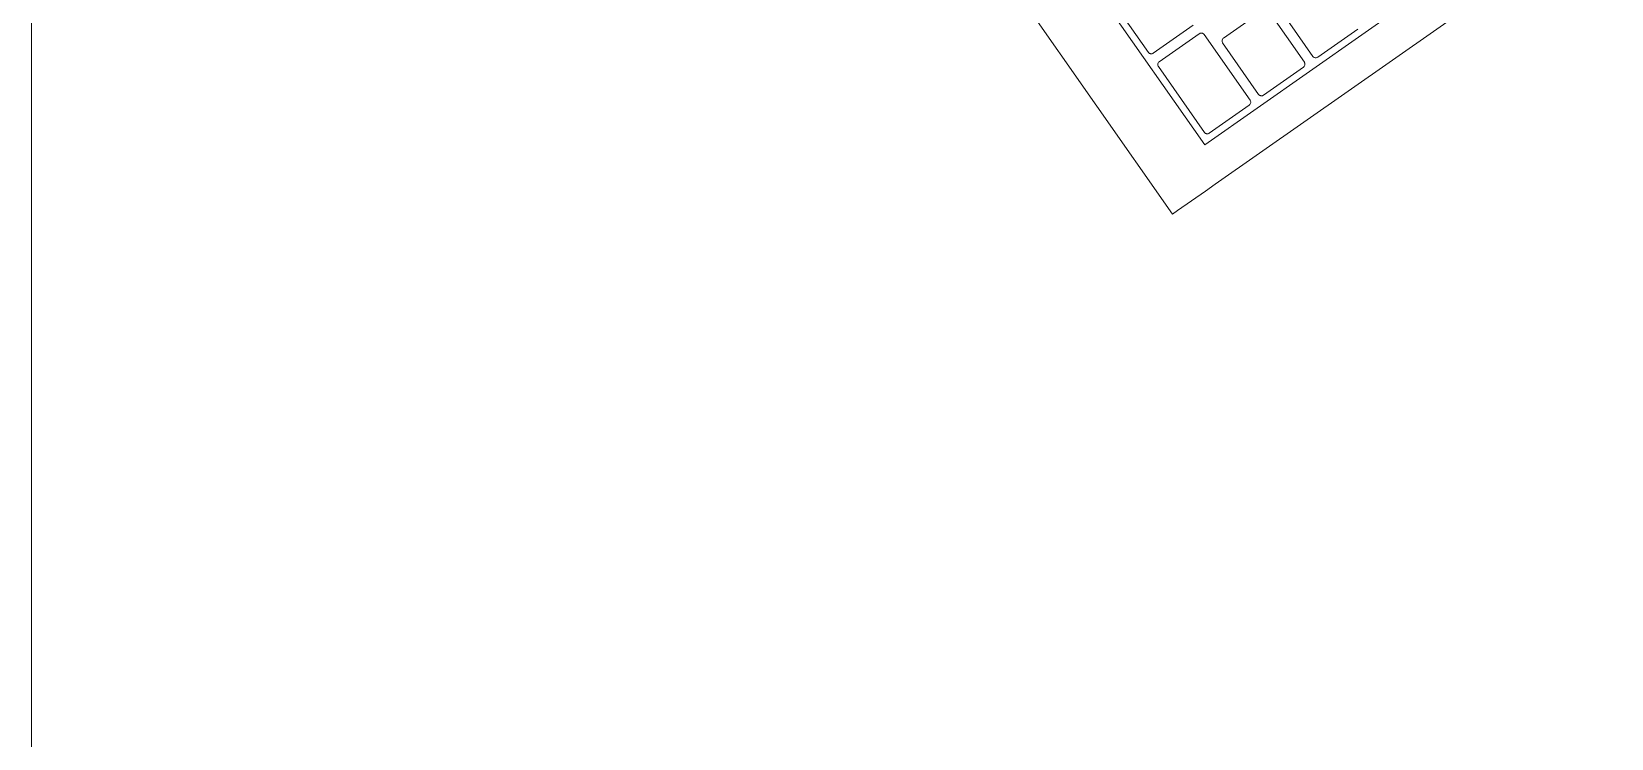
# Model space of a CAD drawing. Header units: inches. Extents: x 1 to 4637, y -664 to 702.
# Drawn here: x 1124.59 to 1142.43, y 519.65 to 527.63 of the extents above; entities that cross this region are included whole.
import ezdxf

# ---------------------------------------------------------------- set-up
doc = ezdxf.new("R2010")
doc.units = ezdxf.units.IN
doc.header["$MEASUREMENT"] = 0
doc.layers.add('I-FURN', color=30, linetype='Continuous', lineweight=9)

# ---------------------------------------------------------------- blocks, each defined once
blk = doc.blocks.new('Desk - Group 3 - No Side Chairs-V11-New Construction - Tel_Data_Elec Plan')
at = {"layer": 'I-FURN'}
for p, q in [((26.609, 17.846), (29.742, 13.371)), ((27.152, 16.315), (29.297, 13.252)), ((27.991, 14.98), (28.307, 14.528)), ((28.298, 14.473), (27.556, 13.954)), ((27.785, 13.971), (28.365, 14.377)), ((28.42, 14.368), (28.737, 13.915)), ((28.092, 13.464), (27.775, 13.916)), ((28.052, 13.245), (28.794, 13.764)), ((28.727, 13.861), (28.146, 13.454)), ((28.849, 13.755), (29.166, 13.303)), ((29.297, 13.252), (20.074, 6.793)), ((29.156, 13.248), (28.414, 12.728)), ((29.742, 13.371), (29.819, 13.262)), ((29.819, 13.262), (30.04, 12.946)), ((27.946, 13.123), (28.263, 12.67)), ((28.359, 12.738), (28.043, 13.19)), ((15.246, 2.5), (30.081, 12.887)), ((30.04, 12.946), (30.081, 12.887)), ((28.253, 12.615), (27.64, 12.186)), ((10.904, 0), (72, 0))]:
    blk.add_line(p, q, dxfattribs=at)
for points in [[(28.307, 14.528), (28.31, 14.525), (28.313, 14.517), (28.315, 14.505), (28.313, 14.493), (28.307, 14.481), (28.301, 14.476), (28.298, 14.473)], [(28.737, 13.915), (28.739, 13.912), (28.743, 13.904), (28.744, 13.892), (28.742, 13.88), (28.736, 13.869), (28.73, 13.863), (28.727, 13.861)], [(28.043, 13.19), (28.04, 13.194), (28.037, 13.201), (28.035, 13.213), (28.037, 13.226), (28.043, 13.237), (28.049, 13.243), (28.052, 13.245)], [(29.166, 13.303), (29.168, 13.299), (29.172, 13.292), (29.173, 13.279), (29.171, 13.267), (29.165, 13.256), (29.159, 13.25), (29.156, 13.248)], [(28.263, 12.67), (28.265, 12.667), (28.269, 12.659), (28.27, 12.647), (28.268, 12.635), (28.262, 12.624), (28.256, 12.618), (28.253, 12.615)]]:
    blk.add_open_spline(points, degree=3, dxfattribs=at)
for points in [[(28.365, 14.377), (28.368, 14.38), (28.376, 14.383), (28.39, 14.385), (28.407, 14.381), (28.416, 14.373), (28.42, 14.368)], [(28.794, 13.764), (28.798, 13.767), (28.805, 13.77), (28.82, 13.773), (28.836, 13.768), (28.845, 13.76), (28.849, 13.755)], [(28.146, 13.454), (28.143, 13.452), (28.135, 13.448), (28.121, 13.446), (28.105, 13.45), (28.095, 13.459), (28.092, 13.464)], [(28.414, 12.728), (28.411, 12.726), (28.403, 12.722), (28.389, 12.72), (28.372, 12.725), (28.363, 12.733), (28.359, 12.738)]]:
    blk.add_open_spline(points, degree=3, knots=[0, 0, 0, 0, 0.2, 0.4, 0.7, 1, 1, 1, 1], dxfattribs=at)

msp = doc.modelspace()

# ---------------------------------------------------------------- block references
at = {"layer": 'I-FURN', "rotation": 269.9999999999997}
msp.add_blockref('Desk - Group 3 - No Side Chairs-V11-New Construction - Tel_Data_Elec Plan', (1124.586, 555.646), dxfattribs=at)

doc.saveas('drawing.dxf')
